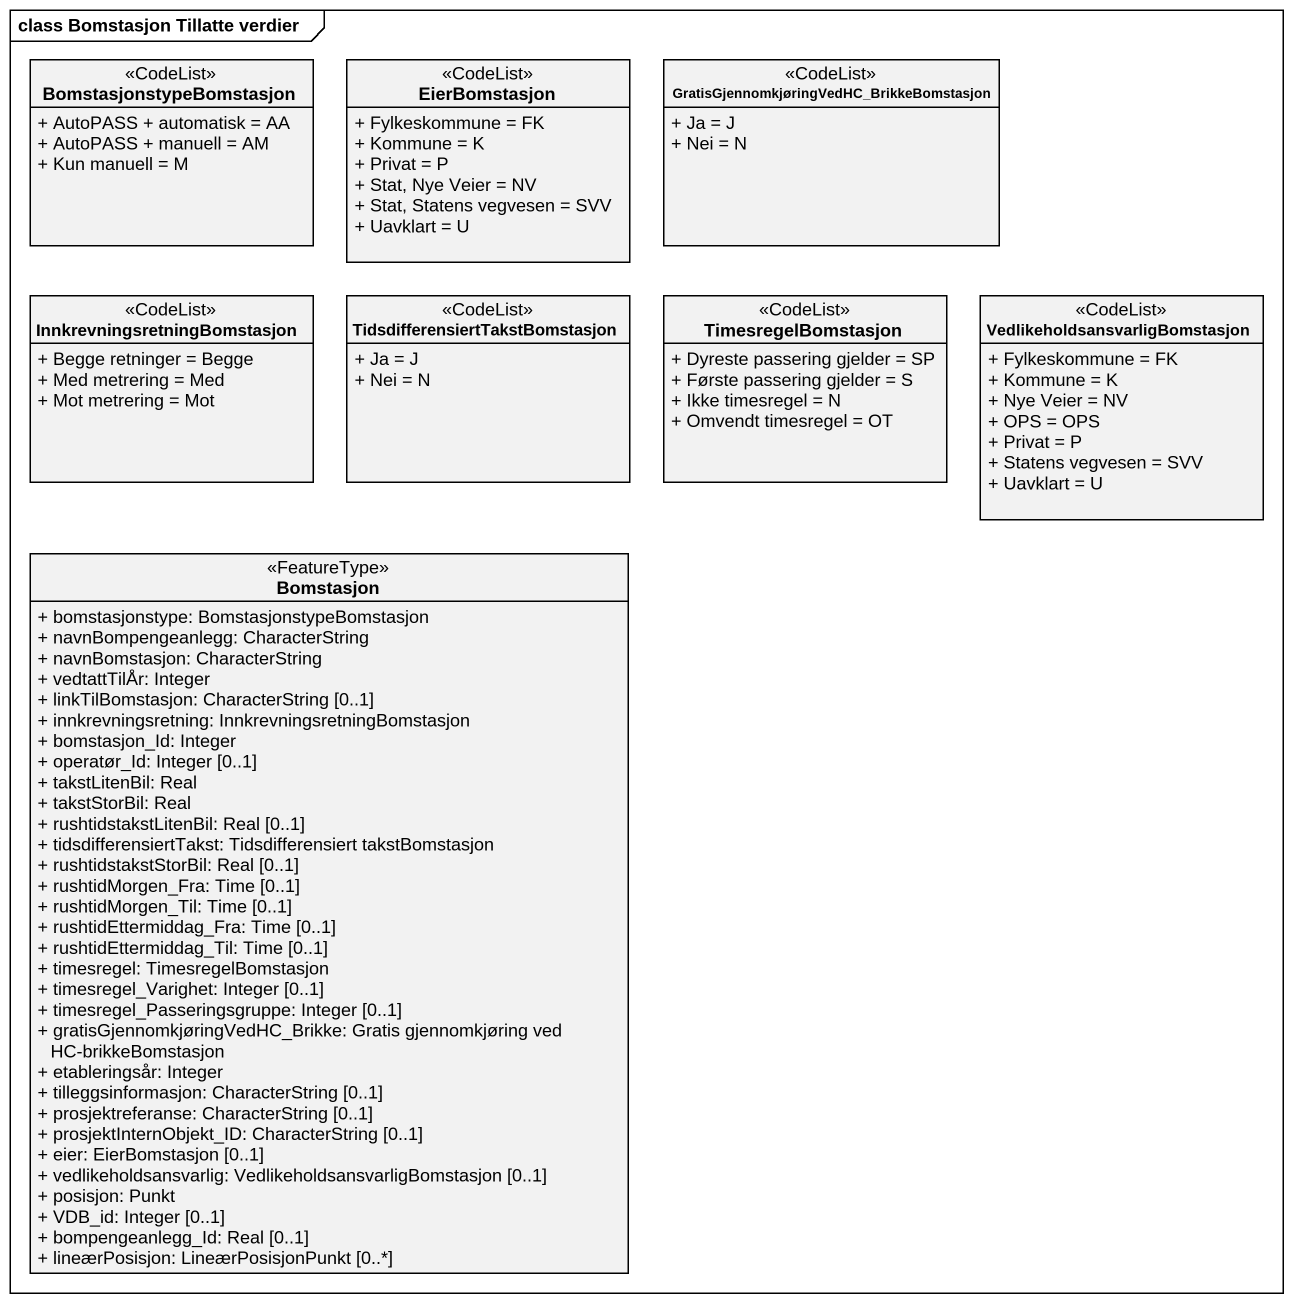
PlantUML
@startuml
mainframe class Bomstasjon Tillatte verdier
hide circle
hide empty members
skinparam classAttributeIconSize 0
class BomstasjonstypeBomstasjon <<CodeList>> {
  + AutoPASS + automatisk = AA
  + AutoPASS + manuell = AM
  + Kun manuell = M
}
class EierBomstasjon <<CodeList>> {
  + Fylkeskommune = FK
  + Kommune = K
  + Privat = P
  + Stat, Nye Veier = NV
  + Stat, Statens vegvesen = SVV
  + Uavklart = U
}
class "GratisGjennomkjøringVedHC_BrikkeBomstasjon" as GratisGjennomkjøringVedHC <<CodeList>> {
  + Ja = J
  + Nei = N
}
class "InnkrevningsretningBomstasjon" as InnkrevningsretningBomstasjo <<CodeList>> {
  + Begge retninger = Begge
  + Med metrering = Med
  + Mot metrering = Mot
}
class "TidsdifferensiertTakstBomstasjon" as TidsdifferensiertTakstBomsta <<CodeList>> {
  + Ja = J
  + Nei = N
}
class TimesregelBomstasjon <<CodeList>> {
  + Dyreste passering gjelder = SP
  + Første passering gjelder = S
  + Ikke timesregel = N
  + Omvendt timesregel = OT
}
class "VedlikeholdsansvarligBomstasjon" as VedlikeholdsansvarligBomstas <<CodeList>> {
  + Fylkeskommune = FK
  + Kommune = K
  + Nye Veier = NV
  + OPS = OPS
  + Privat = P
  + Statens vegvesen = SVV
  + Uavklart = U
}
class Bomstasjon <<FeatureType>> {
  + bomstasjonstype: BomstasjonstypeBomstasjon
  + navnBompengeanlegg: CharacterString
  + navnBomstasjon: CharacterString
  + vedtattTilÅr: Integer
  + linkTilBomstasjon: CharacterString [0..1]
  + innkrevningsretning: InnkrevningsretningBomstasjon
  + bomstasjon_Id: Integer
  + operatør_Id: Integer [0..1]
  + takstLitenBil: Real
  + takstStorBil: Real
  + rushtidstakstLitenBil: Real [0..1]
  + tidsdifferensiertTakst: Tidsdifferensiert takstBomstasjon
  + rushtidstakstStorBil: Real [0..1]
  + rushtidMorgen_Fra: Time [0..1]
  + rushtidMorgen_Til: Time [0..1]
  + rushtidEttermiddag_Fra: Time [0..1]
  + rushtidEttermiddag_Til: Time [0..1]
  + timesregel: TimesregelBomstasjon
  + timesregel_Varighet: Integer [0..1]
  + timesregel_Passeringsgruppe: Integer [0..1]
  + gratisGjennomkjøringVedHC_Brikke: Gratis gjennomkjøring ved HC-brikkeBomstasjon
  + etableringsår: Integer
  + tilleggsinformasjon: CharacterString [0..1]
  + prosjektreferanse: CharacterString [0..1]
  + prosjektInternObjekt_ID: CharacterString [0..1]
  + eier: EierBomstasjon [0..1]
  + vedlikeholdsansvarlig: VedlikeholdsansvarligBomstasjon [0..1]
  + posisjon: Punkt
  + VDB_id: Integer [0..1]
  + bompengeanlegg_Id: Real [0..1]
  + lineærPosisjon: LineærPosisjonPunkt [0..*]
}
@enduml
